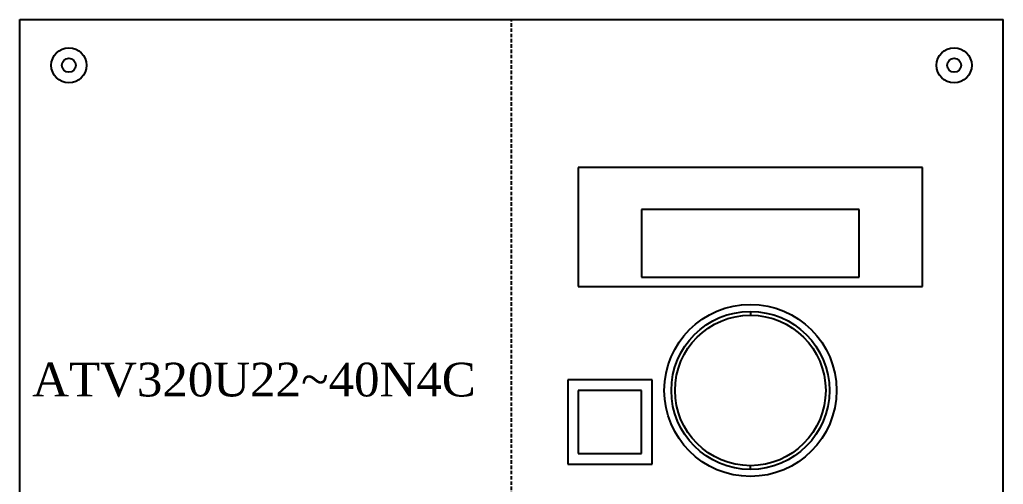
# Model space of a CAD drawing. Extents: x 0 to 140, y 0 to 184.
# Drawn here: x 0 to 140, y 117.8 to 184 of the extents above; entities that cross this region are included whole.
import ezdxf

# ---------------------------------------------------------------- set-up
doc = ezdxf.new("R2010")
doc.units = 0
doc.linetypes.add('DASHED', pattern=[0.75, 0.5, -0.25])
doc.layers.add('--8N-THT. FIXING HOLE', color=4, linetype='CONTINUOUS')
doc.layers.add('-15N-THT. THIẾT BỊ ĐÓNG MỞ', color=40, linetype='CONTINUOUS')
doc.styles.add('- 04.0', font='times.ttf', dxfattribs={"height": 4})

# ---------------------------------------------------------------- blocks, each defined once
blk = doc.blocks.new('06 - N - SC VSD ATV320U22~40N4C')
at = {"layer": '--8N-THT. FIXING HOLE'}
for centre in [(-63, 78.5), (63, 78.5)]:
    blk.add_circle(centre, 1, dxfattribs=at)
at = {"layer": '-15N-THT. THIẾT BỊ ĐÓNG MỞ'}
for p, q in [((-70, -85), (-70, 85)), ((-70, 85), (70, 85)), ((70, -46.3), (70, 85)), ((-65.5, 78.5), (-65.5, 78.5)), ((-60.5, 78.5), (-60.5, 78.5)), ((60.5, 78.5), (60.5, 78.5)), ((65.5, 78.5), (65.5, 78.5)), ((9.5, 63.95), (9.5, 47)), ((58.5, 63.95), (9.5, 63.95)), ((9.5, 63.95), (9.5, 63.95)), ((58.5, 47), (58.5, 63.95)), ((58.5, 63.95), (58.5, 63.95)), ((18.5, 57.95), (18.5, 48.35)), ((49.5, 57.95), (18.5, 57.95)), ((18.5, 57.95), (18.5, 57.95)), ((49.5, 48.35), (49.5, 57.95)), ((49.5, 57.95), (49.5, 57.95)), ((18.5, 48.35), (49.5, 48.35)), ((18.5, 48.35), (18.5, 48.35)), ((49.5, 48.35), (49.5, 48.35)), ((9.5, 47), (58.5, 47)), ((9.5, 47), (9.5, 47)), ((58.5, 47), (58.5, 47)), ((34, 43.45), (34, 42.92)), ((8, 33.7), (8, 21.7)), ((20, 33.7), (8, 33.7)), ((8, 33.7), (8, 33.7)), ((20, 21.7), (20, 33.7)), ((20, 33.7), (20, 33.7)), ((9.5, 32.2), (9.5, 23.2)), ((9.5, 32.2), (9.5, 32.2)), ((18.5, 32.2), (9.5, 32.2)), ((18.5, 32.2), (18.5, 32.2)), ((18.5, 23.2), (18.5, 32.2)), ((21.75, 32.2), (21.75, 32.2)), ((46.25, 32.2), (46.25, 32.2)), ((9.5, 23.2), (9.5, 23.2)), ((9.5, 23.2), (18.5, 23.2)), ((18.5, 23.2), (18.5, 23.2)), ((8, 21.7), (20, 21.7)), ((8, 21.7), (8, 21.7)), ((20, 21.7), (20, 21.7)), ((34, 20.95), (34, 21.48))]:
    blk.add_line(p, q, dxfattribs=at)
at = {"layer": '-15N-THT. THIẾT BỊ ĐÓNG MỞ', "color": 6, "linetype": 'DASHED'}
blk.add_line((0, -99), (0, 85), dxfattribs=at)
at = {"layer": '-15N-THT. THIẾT BỊ ĐÓNG MỞ'}
for centre, radius in [((-63, 78.5), 2.5), ((63, 78.5), 2.5), ((34, 32.2), 12.25), ((34, 32.2), 11.25), ((34, 32.2), 10.72)]:
    blk.add_circle(centre, radius, dxfattribs=at)
at = {"layer": '-15N-THT. THIẾT BỊ ĐÓNG MỞ', "color": 3, "insert": (-36.65, 33.69), "char_height": 4.8, "width": 28.4919, "attachment_point": 5, "style": '- 04.0'}
blk.add_mtext('ATV320U22~40N4C', dxfattribs=at)

msp = doc.modelspace()

# ---------------------------------------------------------------- block references
msp.add_blockref('06 - N - SC VSD ATV320U22~40N4C', (70, 99))

doc.saveas('drawing.dxf')
